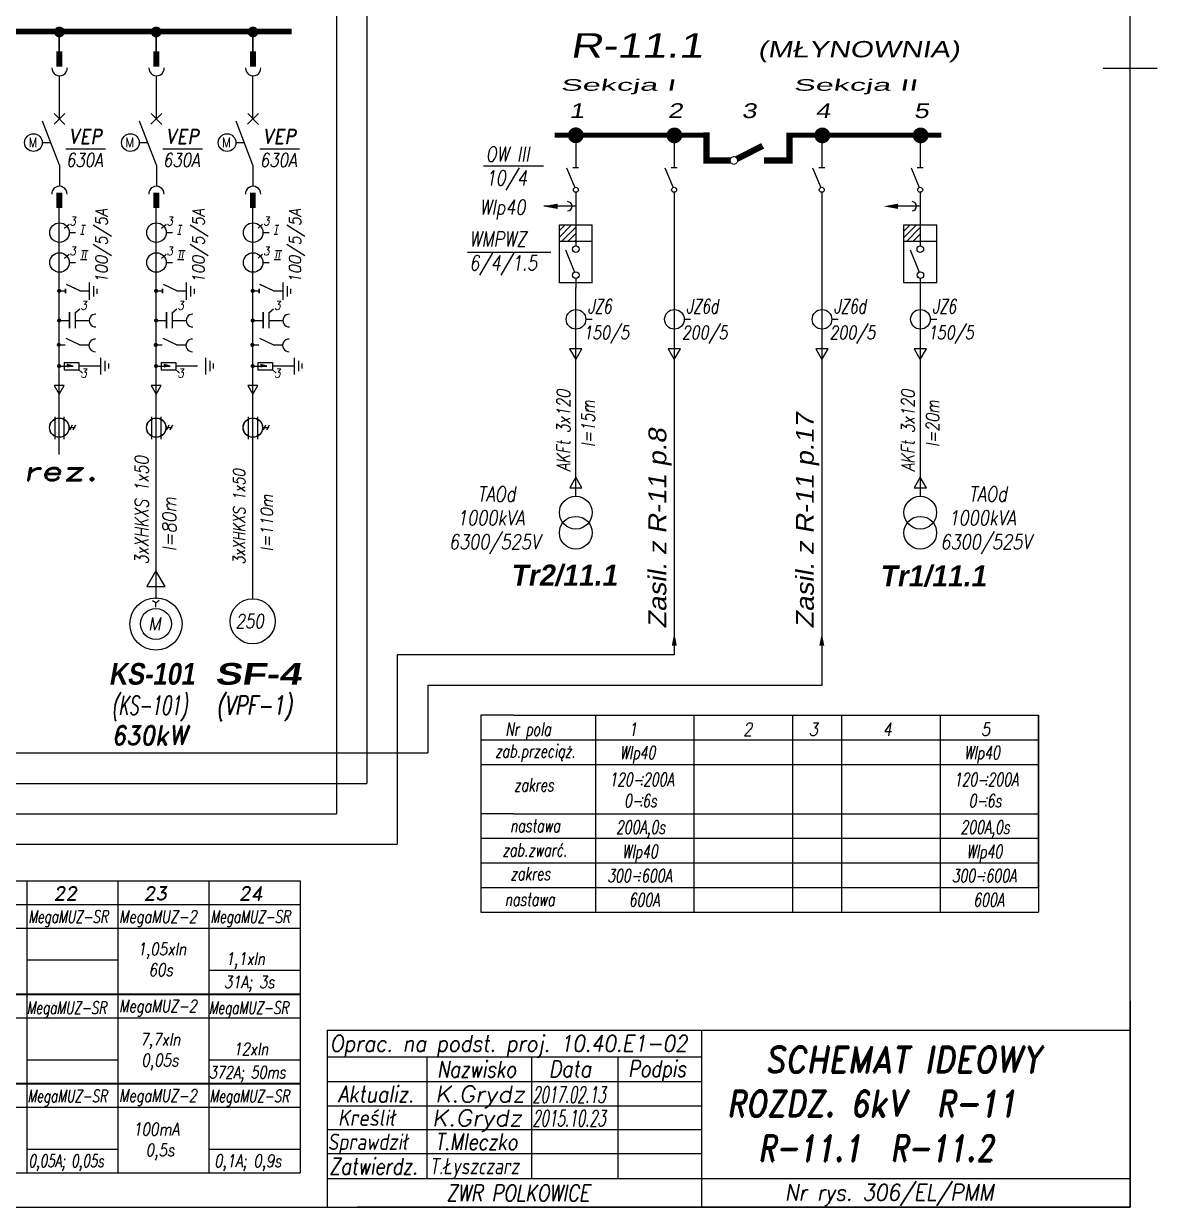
# Model space of a CAD drawing. Header units: millimetres. Extents: x 0 to 595, y 0 to 421.
# Drawn here: x 386 to 595, y 0 to 218.2 of the extents above; entities that cross this region are included whole.
import ezdxf
from ezdxf.enums import TextEntityAlignment as Align

# ---------------------------------------------------------------- set-up
doc = ezdxf.new("R2010")
doc.units = ezdxf.units.MM
doc.header["$PDMODE"] = 2
doc.header["$PDSIZE"] = 5
doc.layers.add('LINIE', color=7, linetype='Continuous')
doc.layers.add('STYKI', color=7, linetype='Continuous')
doc.styles.add('Arial', font='arial.ttf', dxfattribs={"width": 1.3, "oblique": 10, "height": 4})
doc.styles.add('Arial1', font='arialbd.ttf', dxfattribs={"width": 1.3, "oblique": 10, "height": 4})
doc.styles.add('ROMAND', font='romand', dxfattribs={"width": 0.8, "oblique": 10, "height": 6})
doc.styles.add('ROMANS', font='romans', dxfattribs={"width": 0.9, "oblique": 15, "height": 3.76})
pattern_1 = [(45, (3.6322, -178.6189), (-0.6001569, 0.6001569), [])]

msp = doc.modelspace()

# ---------------------------------------------------------------- hatches: boundary and pattern name
h = msp.add_hatch()
h.set_pattern_fill('ANSI31', scale=6.79, style=0)
h.set_pattern_definition(pattern_1)
h.paths.add_polyline_path([(487.78, 181.11), (484.76, 181.11), (484.76, 178.09), (487.78, 178.09)])
h = msp.add_hatch()
h.set_pattern_fill('ANSI31', scale=6.79, style=0)
h.set_pattern_definition(pattern_1)
h.paths.add_polyline_path([(551.3, 181.11), (548.28, 181.11), (548.28, 178.09), (551.3, 178.09)])

# ---------------------------------------------------------------- linework, layer by layer
at = {"color": 7}
for p, q in [((590, 0), (590, 420)), ((449.25, 233.94), (449.25, 78.13)), ((443.63, 228.33), (443.63, 72.52)), ((392.51, 211.08), (392.51, 216.68)), ((392.54, 211.08), (392.54, 216.68)), ((392.61, 211.08), (392.61, 216.68)), ((410.39, 211.08), (410.39, 216.68)), ((410.42, 211.08), (410.42, 216.68)), ((410.49, 211.08), (410.49, 216.68)), ((428.21, 211.08), (428.21, 216.68)), ((428.24, 211.08), (428.24, 216.68)), ((428.31, 211.08), (428.31, 216.68)), ((392.56, 200.66), (392.56, 208.64)), ((392.56, 204.64), (392.56, 208.6)), ((410.44, 200.66), (410.44, 208.64)), ((410.44, 204.64), (410.44, 208.6)), ((428.26, 200.66), (428.26, 208.64)), ((428.26, 204.64), (428.26, 208.6)), ((391.57, 199.68), (393.58, 201.67)), ((393.57, 199.63), (391.6, 201.63)), ((409.45, 199.68), (411.46, 201.67)), ((411.45, 199.63), (409.47, 201.63)), ((427.27, 199.68), (429.28, 201.67)), ((429.27, 199.63), (427.29, 201.63)), ((392.56, 192.14), (389.46, 200.24)), ((410.44, 192.14), (407.33, 200.24)), ((428.26, 192.14), (425.15, 200.24)), ((487.78, 198.21), (487.78, 191.69)), ((505.93, 198.21), (505.93, 191.68)), ((533.15, 197.4), (533.15, 191.68)), ((551.3, 198.21), (551.3, 191.69)), ((389.41, 196.28), (390.97, 196.28)), ((393.76, 195.14), (401.07, 195.14)), ((407.28, 196.28), (408.85, 196.28)), ((411.64, 195.14), (418.94, 195.14)), ((425.1, 196.28), (426.67, 196.28)), ((429.52, 195.14), (436.82, 195.14)), ((392.56, 192.14), (392.56, 188.24)), ((410.44, 192.14), (410.44, 188.24)), ((428.26, 192.14), (428.26, 188.24)), ((551.3, 193.61), (551.3, 191.68)), ((470.78, 192.03), (481.85, 192.03)), ((487.22, 191.68), (488.29, 191.68)), ((505.37, 191.68), (506.44, 191.68)), ((532.59, 191.68), (533.67, 191.68)), ((550.74, 191.68), (551.82, 191.68)), ((487.78, 187.14), (487.78, 177.23)), ((505.93, 187.04), (505.93, 101.82)), ((533.15, 187.14), (533.15, 185.38)), ((533.15, 187.04), (533.15, 96.2)), ((551.3, 187.19), (551.3, 177.23)), ((551.3, 187.14), (551.3, 185.38)), ((392.51, 138.76), (392.51, 184.38)), ((410.39, 138.76), (410.39, 184.38)), ((410.39, 112.17), (410.39, 184.38)), ((428.21, 112.17), (428.21, 184.38)), ((487.79, 184.56), (481.87, 184.56)), ((551.32, 184.56), (545.4, 184.56)), ((393.52, 180.5), (394.34, 181.22)), ((411.39, 180.5), (412.22, 181.22)), ((429.21, 180.5), (430.04, 181.22)), ((487.78, 181.95), (487.78, 177.25)), ((551.3, 181.95), (551.3, 177.25)), ((394.35, 179.69), (395.55, 179.69)), ((396.47, 179.38), (397.09, 179.38)), ((396.73, 181.04), (397.35, 181.04)), ((412.23, 179.69), (413.42, 179.69)), ((414.35, 179.38), (414.97, 179.38)), ((414.61, 181.04), (415.23, 181.04)), ((430.05, 179.69), (431.24, 179.69)), ((432.17, 179.38), (432.79, 179.38)), ((432.43, 181.04), (433.05, 181.04)), ((484.76, 181.11), (490.81, 181.11)), ((484.76, 170.41), (484.76, 181.11)), ((490.16, 181.11), (490.81, 181.11)), ((490.81, 170.41), (490.81, 181.11)), ((548.28, 181.11), (554.33, 181.11)), ((548.28, 170.41), (548.28, 181.11)), ((553.69, 181.11), (554.33, 181.11)), ((554.33, 170.41), (554.33, 181.11)), ((484.76, 178.09), (490.81, 178.09)), ((548.28, 178.09), (554.33, 178.09)), ((393.52, 174.99), (394.34, 175.7)), ((396.47, 174.7), (397.09, 174.7)), ((396.73, 176.36), (397.35, 176.36)), ((397.01, 174.7), (397.62, 174.7)), ((397.26, 176.36), (397.88, 176.36)), ((411.39, 174.99), (412.22, 175.7)), ((414.35, 174.7), (414.97, 174.7)), ((414.61, 176.36), (415.23, 176.36)), ((414.88, 174.7), (415.5, 174.7)), ((415.14, 176.36), (415.76, 176.36)), ((429.21, 174.99), (430.04, 175.7)), ((432.17, 174.7), (432.79, 174.7)), ((432.43, 176.36), (433.05, 176.36)), ((432.7, 174.7), (433.32, 174.7)), ((432.96, 176.36), (433.58, 176.36)), ((467.78, 176.09), (483.16, 176.09)), ((394.35, 174.18), (395.55, 174.18)), ((412.23, 174.18), (413.42, 174.18)), ((430.05, 174.18), (431.24, 174.18)), ((398.05, 170.5), (398.05, 167.42)), ((398.05, 170.4), (398.05, 167.32)), ((415.93, 170.5), (415.93, 167.42)), ((415.93, 170.4), (415.93, 167.32)), ((433.75, 170.5), (433.75, 167.42)), ((433.75, 170.4), (433.75, 167.32)), ((484.9, 170.41), (484.76, 170.41)), ((490.83, 170.41), (484.9, 170.41)), ((487.78, 171.25), (487.78, 169.43)), ((548.42, 170.41), (548.28, 170.41)), ((554.33, 170.41), (548.42, 170.41)), ((551.3, 171.27), (551.3, 131.06)), ((551.3, 171.25), (551.3, 169.43)), ((392.51, 168.95), (393.7, 168.95)), ((393.65, 169.34), (393.65, 168.54)), ((393.7, 169.34), (393.7, 168.54)), ((396.35, 168.95), (393.85, 170.13)), ((396.37, 168.97), (393.87, 170.15)), ((396.35, 168.95), (398.05, 168.95)), ((398.84, 169.8), (398.84, 167.91)), ((399.49, 169.3), (399.49, 168.4)), ((410.39, 168.95), (411.58, 168.95)), ((411.53, 169.34), (411.53, 168.54)), ((411.58, 169.34), (411.58, 168.54)), ((414.23, 168.95), (411.73, 170.13)), ((414.24, 168.97), (411.75, 170.15)), ((414.23, 168.95), (415.93, 168.95)), ((416.72, 169.8), (416.72, 167.91)), ((417.39, 169.3), (417.39, 168.4)), ((428.21, 168.95), (429.4, 168.95)), ((429.35, 169.34), (429.35, 168.54)), ((429.4, 169.34), (429.4, 168.54)), ((432.05, 168.95), (429.55, 170.13)), ((432.06, 168.97), (429.57, 170.15)), ((432.05, 168.95), (433.75, 168.95)), ((434.54, 169.8), (434.54, 167.91)), ((435.19, 169.3), (435.19, 168.4)), ((487.78, 131.13), (487.78, 169.56)), ((505.93, 167.09), (505.93, 160.54)), ((533.15, 167.09), (533.15, 160.54)), ((395.53, 164.95), (396.35, 165.66)), ((413.4, 164.95), (414.23, 165.66)), ((431.22, 164.95), (432.05, 165.66)), ((489.63, 163.72), (490.8, 163.72)), ((507.78, 163.72), (508.95, 163.72)), ((535, 163.72), (536.17, 163.72)), ((553.15, 163.72), (554.32, 163.72)), ((392.51, 163.48), (394.43, 163.48)), ((395.51, 163.48), (398.07, 163.48)), ((410.39, 163.48), (412.31, 163.48)), ((413.39, 163.48), (415.94, 163.48)), ((428.21, 163.48), (430.13, 163.48)), ((431.21, 163.48), (433.76, 163.48)), ((396.29, 158.99), (393.79, 160.17)), ((414.16, 158.99), (411.67, 160.17)), ((431.98, 158.99), (429.49, 160.17)), ((505.93, 159.48), (505.93, 155.14)), ((533.15, 159.48), (533.15, 155.14)), ((392.45, 158.99), (393.64, 158.99)), ((396.29, 158.99), (397.99, 158.99)), ((410.32, 158.99), (411.52, 158.99)), ((414.16, 158.99), (415.87, 158.99)), ((428.14, 158.99), (429.34, 158.99)), ((431.98, 158.99), (433.69, 158.99)), ((392.56, 155.08), (395.11, 155.08)), ((393.44, 155.75), (396.14, 155.75)), ((395.13, 155.08), (394, 155.35)), ((394, 155.35), (394, 155.08)), ((396.14, 155.75), (396.14, 154.38)), ((400.16, 155.08), (396.14, 155.08)), ((400.16, 156.63), (400.16, 153.55)), ((400.95, 156.03), (400.95, 154.14)), ((401.6, 155.53), (401.6, 154.63)), ((410.44, 155.08), (412.99, 155.08)), ((411.32, 155.75), (414.01, 155.75)), ((413, 155.08), (411.87, 155.35)), ((411.87, 155.35), (411.87, 155.08)), ((414.01, 155.75), (414.01, 154.38)), ((418.04, 155.08), (414.01, 155.08)), ((419.5, 156.63), (419.5, 153.55)), ((420.29, 156.03), (420.29, 154.14)), ((420.94, 155.53), (420.94, 154.63)), ((428.26, 155.08), (430.81, 155.08)), ((429.14, 155.75), (431.83, 155.75)), ((430.82, 155.08), (429.7, 155.35)), ((429.7, 155.35), (429.7, 155.08)), ((431.83, 155.75), (431.83, 154.38)), ((435.86, 155.08), (431.83, 155.08)), ((435.85, 156.63), (435.85, 153.55)), ((436.64, 156.03), (436.64, 154.14)), ((437.29, 155.53), (437.29, 154.63)), ((396.02, 154.49), (396.84, 153.78)), ((413.9, 154.49), (414.72, 153.78)), ((431.72, 154.49), (432.54, 153.78)), ((391.7, 145.71), (391.7, 141.6)), ((393.38, 145.71), (393.38, 141.6)), ((394.89, 144.18), (394.44, 143.28)), ((395.52, 144.18), (395.07, 143.28)), ((409.57, 145.71), (409.57, 141.6)), ((411.26, 145.71), (411.26, 141.6)), ((412.77, 144.18), (412.32, 143.28)), ((413.4, 144.18), (412.95, 143.28)), ((427.4, 145.71), (427.4, 141.6)), ((429.08, 145.71), (429.08, 141.6)), ((430.59, 144.18), (430.14, 143.28)), ((431.22, 144.18), (430.77, 143.28)), ((394.31, 143.73), (395.5, 143.73)), ((412.18, 143.73), (413.38, 143.73)), ((430, 143.73), (431.2, 143.73)), ((410.37, 111.44), (409.71, 111.8)), ((410.37, 111.44), (410.96, 111.89)), ((410.37, 110.6), (410.37, 111.44)), ((505.93, 101.82), (454.86, 101.82)), ((454.86, 101.82), (454.86, 66.9)), ((460.47, 96.2), (460.47, 83.74)), ((533.15, 96.2), (460.47, 96.2)), ((470.25, 90.7), (470.25, 54.4)), ((476.3, 90.7), (470.25, 90.7)), ((476.3, 90.7), (573.09, 90.7)), ((491.42, 90.7), (491.42, 54.4)), ((509.57, 90.7), (509.57, 54.4)), ((527.72, 90.7), (527.72, 54.4)), ((536.79, 90.7), (536.79, 54.4)), ((554.94, 90.7), (554.94, 54.4)), ((573.09, 58.94), (573.09, 90.7)), ((573.09, 90.7), (573.09, 54.4)), ((470.25, 86.17), (573.09, 86.17)), ((310.8, 83.74), (460.47, 83.74)), ((470.25, 81.63), (573.09, 81.63)), ((294.45, 78.13), (449.25, 78.13)), ((176.8, 72.52), (443.63, 72.52)), ((476.3, 72.55), (470.25, 72.55)), ((476.3, 72.55), (573.09, 72.55)), ((470.25, 68.02), (573.09, 68.02)), ((160.45, 66.9), (454.86, 66.9)), ((470.25, 63.48), (573.09, 63.48)), ((238.98, 60.17), (436.93, 60.17)), ((386.57, 60.17), (386.57, 6.31)), ((403.35, 60.17), (403.35, 6.31)), ((420.14, 60.17), (420.14, 6.31)), ((436.93, 60.17), (436.93, 6.31)), ((470.25, 58.94), (573.09, 58.94)), ((236.99, 55.79), (436.93, 55.79)), ((470.25, 54.4), (573.09, 54.4)), ((236.99, 51.42), (436.93, 51.42)), ((386.57, 45.6), (403.35, 45.6)), ((420.14, 43.68), (436.93, 43.68)), ((590, 38.07), (590, 0)), ((14.62, 34.92), (436.93, 34.92)), ((590, 33.85), (590, 0.01)), ((441.91, 32.66), (441.91, 0.01)), ((386.57, 27.18), (403.35, 27.18)), ((420.14, 27.18), (436.93, 27.18)), ((441.91, 27.72), (510.84, 27.72)), ((479.63, 27.72), (479.63, 18.59)), ((495.55, 27.72), (495.55, 5.31)), ((441.91, 23.19), (510.84, 23.19)), ((14.62, 18.43), (436.93, 18.43)), ((441.91, 18.66), (510.89, 18.66)), ((479.63, 18.66), (479.63, 5.31)), ((441.91, 14.32), (510.98, 14.32)), ((386.57, 10.69), (403.35, 10.69)), ((420.14, 10.69), (436.93, 10.69)), ((441.91, 9.88), (510.89, 9.88)), ((14.62, 6.31), (436.93, 6.31)), ((0, 0), (590, 0)), ((447.45, 0), (447.45, 0)), ((447.45, 0), (447.45, 0))]:
    msp.add_line(p, q, dxfattribs=at)
at = {"color": 7, "lineweight": 35}
for p, q in [((285.83, 39.3), (436.93, 39.3)), ((14.62, 22.81), (436.93, 22.81))]:
    msp.add_line(p, q, dxfattribs=at)
at = {"color": 7}
for points, const_width in [([(240.47, 216.76), (435.37, 216.76)], 1), ([(428.28, 213.1), (428.28, 210.31)], 1.1), ([(511.86, 198.15), (511.86, 192.98), (516.35, 192.98)], 1.16), ([(522.49, 192.98), (527.17, 192.98), (527.17, 198.11)], 1.16), ([(483.9, 197.67), (512.44, 197.67)], 0.9), ([(526.62, 197.67), (555.19, 197.67)], 0.9), ([(517.41, 193.24), (522.23, 195.69)], 1.16), ([(428.23, 187.03), (428.23, 184.25)], 1.1), ([(394.43, 165.06), (394.43, 162.03)], 0.266), ([(395.51, 165.06), (395.51, 162.03)], 0.266), ([(412.31, 165.06), (412.31, 162.03)], 0.266), ([(413.39, 165.06), (413.39, 162.03)], 0.266), ([(430.13, 165.06), (430.13, 162.03)], 0.266), ([(431.21, 165.06), (431.21, 162.03)], 0.266)]:
    msp.add_lwpolyline(points, dxfattribs=dict(at, const_width=const_width))
for points, const_width in [([(393.07, 216.68, -1), (392.07, 216.68, -1)], 0.985), ([(410.91, 216.68, -1), (409.91, 216.68, -1)], 0.985), ([(427.77, 216.68, 1), (428.76, 216.68, 1)], 0.985), ([(486.93, 197.63, 1), (488.63, 197.63, 1)], 1.21), ([(505.11, 197.61, 1), (506.81, 197.61, 1)], 1.21), ([(532.38, 197.61, 1), (534.08, 197.61, 1)], 1.21), ([(550.51, 197.61, 1), (552.21, 197.61, 1)], 1.21), ([(516.24, 193, 1), (517.62, 193, 1)], 0.194), ([(392.32, 168.95, 1), (392.7, 168.95, 1)], 0.376), ([(410.2, 168.95, 1), (410.58, 168.95, 1)], 0.376), ([(428.02, 168.95, 1), (428.4, 168.95, 1)], 0.376), ([(392.32, 163.48, 1), (392.7, 163.48, 1)], 0.376), ([(410.2, 163.48, 1), (410.58, 163.48, 1)], 0.376), ([(428.02, 163.48, 1), (428.4, 163.48, 1)], 0.376), ([(392.26, 158.99, 1), (392.63, 158.99, 1)], 0.376), ([(410.13, 158.99, 1), (410.51, 158.99, 1)], 0.376), ([(427.95, 158.99, 1), (428.33, 158.99, 1)], 0.376), ([(392.32, 155.08, 1), (392.7, 155.08, 1)], 0.376), ([(410.2, 155.08, 1), (410.58, 155.08, 1)], 0.376), ([(428.02, 155.08, 1), (428.4, 155.08, 1)], 0.376)]:
    msp.add_lwpolyline(points, format="xyb", close=True, dxfattribs=dict(at, const_width=const_width))
at = {"const_width": 1.1}
for points in [[(392.58, 213.1), (392.58, 210.31)], [(410.46, 213.1), (410.46, 210.31)], [(392.54, 187.03), (392.54, 184.25)], [(410.41, 187.03), (410.41, 184.25)]]:
    msp.add_lwpolyline(points, dxfattribs=at)
at = {"color": 7}
for points in [[(481.76, 184.54, 0, 0.97, 0), (484.41, 184.54, 0, 0, 0)], [(544.54, 184.54, 0, 0.97, 0), (547.19, 184.54, 0, 0, 0)]]:
    msp.add_lwpolyline(points, format="xyseb", dxfattribs=at)
for points in [[(393.44, 155.75), (393.44, 154.38), (396.14, 154.38)], [(411.32, 155.75), (411.32, 154.38), (414.01, 154.38)], [(429.14, 155.75), (429.14, 154.38), (431.83, 154.38)]]:
    msp.add_lwpolyline(points, dxfattribs=at)
for centre, radius in [((387.78, 196.28), 1.63), ((405.66, 196.28), 1.63), ((423.48, 196.28), 1.63), ((487.79, 187.59), 0.454), ((505.9, 187.59), 0.454), ((533.13, 187.59), 0.454), ((551.28, 187.59), 0.454), ((392.59, 179.69), 1.8), ((410.46, 179.69), 1.8), ((428.28, 179.69), 1.8), ((487.78, 176.65), 0.605), ((551.3, 176.65), 0.605), ((392.59, 174.18), 1.8), ((410.46, 174.18), 1.8), ((428.28, 174.18), 1.8), ((487.78, 171.85), 0.605), ((551.31, 171.85), 0.605), ((487.81, 163.7), 1.81), ((505.96, 163.7), 1.81), ((533.18, 163.7), 1.81), ((551.33, 163.7), 1.81), ((392.54, 143.73), 1.8), ((392.54, 143.73), 1.77), ((410.42, 143.73), 1.8), ((410.42, 143.73), 1.77), ((428.24, 143.73), 1.8), ((428.24, 143.73), 1.77), ((487.77, 128.06), 3.02), ((551.29, 128.06), 3.02), ((487.77, 124.35), 3.02), ((551.29, 124.35), 3.02), ((410.36, 107.53), 4.81), ((428.19, 108.02), 4.15), ((410.36, 107.53), 2.85)]:
    msp.add_circle(centre, radius, dxfattribs=at)
for centre, radius, start, end in [((392.6, 210.02), 1.41, 177.9025, 2.0975), ((410.48, 210.02), 1.41, 177.9025, 2.0975), ((428.3, 210.02), 1.41, 177.9025, 2.0975), ((392.57, 186.82), 1.41, 357.9025, 182.0975), ((410.45, 186.82), 1.41, 357.9025, 182.0975), ((428.27, 186.82), 1.41, 357.9025, 182.0975), ((486.24, 184.56), 0.843, 271.3154, 88.6846), ((549.76, 184.56), 0.843, 271.3154, 88.6846), ((399.23, 163.48), 1.17, 87.7083, 272.2917), ((417.11, 163.48), 1.17, 87.7083, 272.2917), ((434.93, 163.48), 1.17, 87.7083, 272.2917), ((399.17, 158.89), 1.17, 87.7083, 272.2917), ((417.05, 158.89), 1.17, 87.7083, 272.2917), ((434.87, 158.89), 1.17, 87.7083, 272.2917)]:
    msp.add_arc(centre, radius, start, end, dxfattribs=at)
at = {"color": 6}
msp.add_point((590, 210), dxfattribs=at)
at = {"color": 7}
for points in [[(395.13, 155.08), (394, 155.35), (394, 154.81)], [(413, 155.08), (411.87, 155.35), (411.87, 154.81)], [(430.82, 155.08), (429.7, 155.35), (429.7, 154.81)], [(505.94, 105.88), (506.4, 103.53), (505.48, 103.53)], [(533.14, 105.88), (533.59, 103.53), (532.68, 103.53)]]:
    msp.add_solid(points, dxfattribs=at)
at = {"layer": 'LINIE', "color": 7}
for p, q in [((441.91, 32.66), (590, 32.66)), ((510.94, 32.66), (510.94, -0.03)), ((460.31, 27.72), (460.31, 5.31)), ((441.91, 5.31), (590.1, 5.31)), ((441.91, 0), (590, 0)), ((590, 0), (447.44, 0)), ((447.44, 0), (447.44, 0)), ((590, 0), (590, 0))]:
    msp.add_line(p, q, dxfattribs=at)
at = {"layer": 'STYKI', "color": 7}
for p, q in [((486.07, 191.64), (487.57, 187.99)), ((504.22, 191.64), (505.73, 188.01)), ((531.44, 191.64), (532.96, 188.01)), ((549.59, 191.64), (551.11, 188.01)), ((485.9, 176.5), (487.56, 172.41)), ((549.42, 176.5), (551.09, 172.41))]:
    msp.add_line(p, q, dxfattribs=at)

# ---------------------------------------------------------------- texts
at = {"color": 7, "oblique": 10}
for s, height, style, width, p in [('R-11.1', 4.5, 'Arial', 1.3, (486.73, 211.96)), ('(MŁYNOWNIA)', 3, 'Arial', 1.3, (521.32, 212.01)), ('Sekcja I', 2.134, 'Arial', 2, (484.94, 205.84)), ('Sekcja II', 2.134, 'Arial', 2, (527.9, 205.84)), ('1', 2.72, 'Arial', 1.3, (486.57, 200.81)), ('2', 2.72, 'Arial', 1.3, (504.72, 200.81)), ('3', 2.72, 'Arial', 1.3, (518.34, 200.81)), ('4', 2.72, 'Arial', 1.3, (531.95, 200.81)), ('5', 2.72, 'Arial', 1.3, (550.1, 200.81)), ('VEP', 2.722, 'ROMAND', 0.9, (394.17, 196.06)), ('VEP', 2.722, 'ROMAND', 0.9, (412.05, 196.06)), ('VEP', 2.722, 'ROMAND', 0.9, (429.93, 196.06)), ('630A', 2.53, 'ROMANS', 0.8, (393.78, 191.8)), ('630A', 2.53, 'ROMANS', 0.8, (411.66, 191.8)), ('630A', 2.53, 'ROMANS', 0.8, (429.53, 191.8)), ('OW III', 2.722, 'ROMAND', 0.8, (471.14, 192.81)), ('10/4', 2.722, 'ROMAND', 0.8, (471.14, 188.4)), ('WIp40', 2.722, 'ROMAND', 0.8, (470.02, 183.04)), ('3', 1.58, 'ROMANS', 0.9, (394.42, 181.02)), ('3', 1.58, 'ROMANS', 0.9, (412.3, 181.02)), ('3', 1.58, 'ROMANS', 0.9, (430.12, 181.02)), ('I', 1.21, 'ROMANS', 0.9, (396.59, 179.6)), ('I', 1.21, 'ROMANS', 0.9, (414.47, 179.6)), ('I', 1.21, 'ROMANS', 0.9, (432.29, 179.6)), ('WMPWZ', 2.722, 'ROMAND', 0.8, (468.14, 177.14)), ('3', 1.58, 'ROMANS', 0.9, (394.42, 175.51)), ('3', 1.58, 'ROMANS', 0.9, (412.3, 175.51)), ('3', 1.58, 'ROMANS', 0.9, (430.12, 175.51)), ('I', 1.21, 'ROMANS', 0.9, (396.59, 174.91)), ('I', 1.21, 'ROMANS', 0.9, (397.13, 174.91)), ('I', 1.21, 'ROMANS', 0.9, (414.47, 174.91)), ('I', 1.21, 'ROMANS', 0.9, (415.01, 174.91)), ('I', 1.21, 'ROMANS', 0.9, (432.29, 174.91)), ('I', 1.21, 'ROMANS', 0.9, (432.83, 174.91)), ('6/4/1.5', 2.722, 'ROMAND', 0.8, (468.14, 172.73)), ('3', 1.58, 'ROMANS', 0.9, (396.43, 165.47)), ('3', 1.58, 'ROMANS', 0.9, (414.31, 165.47)), ('3', 1.58, 'ROMANS', 0.9, (432.13, 165.47)), ('JZ6', 2.619, 'ROMAND', 0.7, (489.98, 164.79)), ('JZ6d', 2.619, 'ROMAND', 0.7, (508.13, 164.79)), ('JZ6d', 2.619, 'ROMAND', 0.7, (535.36, 164.79)), ('JZ6', 2.619, 'ROMAND', 0.7, (553.51, 164.79)), ('150/5', 2.42, 'ROMANS', 0.8, (489.15, 160.06)), ('200/5', 2.42, 'ROMANS', 0.8, (507.3, 160.06)), ('200/5', 2.42, 'ROMANS', 0.8, (534.53, 160.06)), ('150/5', 2.42, 'ROMANS', 0.8, (552.68, 160.06)), ('3', 1.58, 'ROMANS', 0.9, (396.43, 152.99)), ('3', 1.58, 'ROMANS', 0.9, (414.31, 152.99)), ('3', 1.58, 'ROMANS', 0.9, (432.13, 152.99)), ('TAOd', 2.722, 'ROMAND', 0.8, (469.64, 130.13)), ('TAOd', 2.722, 'ROMAND', 0.8, (560.25, 130.13)), ('1000kVA', 2.722, 'ROMAND', 0.8, (465.89, 125.72)), ('1000kVA', 2.722, 'ROMAND', 0.8, (556.5, 125.72)), ('6300/525V', 2.722, 'ROMAND', 0.8, (464.39, 121.32)), ('6300/525V', 2.722, 'ROMAND', 0.8, (555, 121.32)), ('250', 2.53, 'ROMANS', 0.8, (425.05, 106.78)), ('Nr pola', 2.42, 'ROMANS', 0.7, (474.76, 86.92)), ('1', 2.42, 'ROMAND', 0.8, (497.47, 86.91)), ('2', 2.42, 'ROMAND', 0.8, (518.65, 86.91)), ('3', 2.42, 'ROMAND', 0.8, (530.75, 86.91)), ('4', 2.42, 'ROMAND', 0.8, (544.36, 86.91)), ('5', 2.42, 'ROMAND', 0.8, (562.51, 86.91)), ('zab.przeciąż.', 2.42, 'ROMANS', 0.7, (472.89, 82.89)), ('WIp40', 2.42, 'ROMANS', 0.7, (495.86, 82.61)), ('WIp40', 2.42, 'ROMANS', 0.7, (559.38, 82.61)), ('zakres', 2.42, 'ROMANS', 0.7, (476.37, 76.65)), ('120-200A', 2.42, 'ROMANS', 0.7, (493.93, 77.65)), (':', 2.42, 'ROMANS', 0.7, (499.55, 77.82)), ('120-200A', 2.42, 'ROMANS', 0.7, (557.46, 77.65)), (':', 2.42, 'ROMANS', 0.7, (563.08, 77.82)), (' 0-6s', 2.42, 'ROMANS', 0.7, (495.52, 73.73)), (':', 2.42, 'ROMANS', 0.7, (499.48, 73.95)), (' 0-6s', 2.42, 'ROMANS', 0.7, (559.05, 73.73)), (':', 2.42, 'ROMANS', 0.7, (563, 73.95)), ('nastawa', 2.42, 'ROMANS', 0.7, (475.64, 69.14)), ('200A,0s', 2.42, 'ROMANS', 0.7, (495.18, 68.86)), ('200A,0s', 2.42, 'ROMANS', 0.7, (558.7, 68.86)), ('zab.zwarć.', 2.42, 'ROMANS', 0.7, (474.25, 64.67)), ('WIp40', 2.42, 'ROMANS', 0.7, (496.3, 64.36)), ('WIp40', 2.42, 'ROMANS', 0.7, (559.82, 64.36)), ('zakres', 2.42, 'ROMANS', 0.7, (475.73, 60.29)), ('300-600A', 2.42, 'ROMANS', 0.7, (493.57, 59.92)), (':', 2.42, 'ROMANS', 0.7, (499.04, 60.11)), ('300-600A', 2.42, 'ROMANS', 0.7, (557.09, 59.92)), (':', 2.42, 'ROMANS', 0.7, (562.56, 60.11)), ('nastawa', 2.42, 'ROMANS', 0.7, (474.66, 55.55)), ('600A', 2.42, 'ROMANS', 0.7, (497.54, 55.46)), ('600A', 2.42, 'ROMANS', 0.7, (561.07, 55.46)), ('MegaMUZ-SR', 2.3, 'ROMAND', 0.7, (386.81, 52.43)), ('MegaMUZ-2', 2.3, 'ROMAND', 0.76, (403.53, 52.43)), ('MegaMUZ-SR', 2.3, 'ROMAND', 0.7, (420.39, 52.43)), ('1,05xIn', 2.3, 'ROMANS', 0.8, (406.95, 46.45)), ('  1,1xIn', 2.3, 'ROMANS', 0.78, (420.75, 44.67)), (' 60s', 2.3, 'ROMANS', 0.8, (407.74, 42.61)), (' 31A; 3s', 2.3, 'ROMANS', 0.78, (421.68, 40.38)), ('MegaMUZ-SR', 2.3, 'ROMAND', 0.7, (386.51, 35.63)), ('MegaMUZ-2', 2.3, 'ROMAND', 0.76, (403.53, 35.94)), ('MegaMUZ-SR', 2.3, 'ROMAND', 0.7, (420.09, 35.63)), ('7,7xIn', 2.3, 'ROMANS', 0.8, (407.45, 29.81)), ('12xIn', 2.3, 'ROMANS', 0.78, (424.62, 28.01)), ('SCHEMAT IDEOWY ', 4.8, 'ROMAND', 0.9, (522.65, 24.81)), (' 0,05s', 2.3, 'ROMANS', 0.8, (406.41, 25.96)), ('Nazwisko', 3.01, 'ROMANS', 0.8, (462.21, 23.93)), ('Data', 3.01, 'ROMANS', 0.85, (482.82, 23.99)), ('Podpis', 3.01, 'ROMANS', 0.8, (497.44, 24.04)), ('372A; 50ms', 2.3, 'ROMANS', 0.75, (420.13, 23.72)), ('Aktualiz.', 3.01, 'ROMANS', 0.85, (443.91, 19.34)), ('2017.02.13', 3.01, 'ROMANS', 0.58, (479.78, 19.23)), ('MegaMUZ-SR', 2.3, 'ROMAND', 0.7, (386.66, 19.35)), ('MegaMUZ-2', 2.3, 'ROMAND', 0.76, (403.53, 19.44)), ('MegaMUZ-SR', 2.3, 'ROMAND', 0.7, (420.24, 19.35)), ('ROZDZ. 6kV  R-11 ', 4.8, 'ROMAND', 0.85, (515.61, 16.69)), ('Kreślił', 3.01, 'ROMANS', 0.85, (443.91, 14.99)), ('2015.10.23', 3.01, 'ROMANS', 0.58, (479.78, 14.89)), ('100mA', 2.3, 'ROMANS', 0.8, (406.13, 13.23)), ('Sprawdził', 3.01, 'ROMANS', 0.8, (442.02, 10.56)), ('T.Mleczko', 3.01, 'ROMANS', 0.8, (461.86, 10.56)), ('   R-11.1  R-11.2', 4.8, 'ROMAND', 0.8, (512.79, 8.49)), (' 0,5s', 2.3, 'ROMANS', 0.8, (407.21, 9.39)), ('0,05A; 0,05s', 2.3, 'ROMANS', 0.7, (386.88, 7.39)), ('0,1A; 0,9s', 2.3, 'ROMANS', 0.78, (421.11, 7.39)), ('Zatwierdz.', 3.01, 'ROMANS', 0.8, (442.32, 6.03)), ('Nr rys. 306/EL/PMM', 3.008, 'ROMANS', 0.9, (526.33, 1.22)), ('ZWR POLKOWICE', 3.0096, 'ROMANS', 0.8, (463.91, 1.1))]:
    msp.add_text(s, height=height, dxfattribs=dict(at, style=style, width=width)).set_placement(p)
at = {"color": 7, "style": 'ROMAND', "width": 0.9}
for p in [(386.88, 195.47), (404.76, 195.47), (422.58, 195.47)]:
    msp.add_text('M', height=1.74, dxfattribs=at).set_placement(p)
at = {"color": 7, "oblique": 10}
for s, height, style, width, p in [('100/5/5A', 2.2, 'ROMANS', 0.9, (401.42, 170.33)), ('100/5/5A', 2.2, 'ROMANS', 0.9, (419.29, 170.33)), ('100/5/5A', 2.2, 'ROMANS', 0.9, (437.11, 170.33)), ('AKFt 3x120', 2.42, 'ROMANS', 0.8, (486.73, 135.62)), ('AKFt 3x120', 2.42, 'ROMANS', 0.8, (550.24, 135.62)), ('l=15m', 2.42, 'ROMANS', 0.8, (491.27, 140.16)), ('l=20m', 2.42, 'ROMANS', 0.8, (554.79, 140.16)), ('Zasil. z R-11 p.17', 3.3, 'Arial', 1.1, (531.66, 106.67)), ('Zasil. z R-11 p.8', 3.3, 'Arial', 1.1, (504.47, 106.67)), ('3xXHKXS 1x50', 2.5, 'ROMANS', 0.8, (408.99, 118.49)), ('3xXHKXS 1x50', 2.2, 'ROMANS', 0.8, (426.81, 118.49)), ('l=110m', 2.2, 'ROMANS', 0.9, (431.91, 120.93)), ('l=80m', 2.5, 'ROMANS', 0.9, (414.09, 120.93))]:
    msp.add_text(s, height=height, rotation=90, dxfattribs=dict(at, style=style, width=width)).set_placement(p)
for s, height, style, width, p, p2 in [('rez.', 3.5, 'ROMAND', 1.472691, (385.8, 133.97), (399.79, 133.97)), ('Tr2/11.1', 3.88, 'Arial1', 0.959577, (475.7, 114.59), (495.37, 114.59)), ('Tr1/11.1', 3.88, 'Arial1', 0.959577, (543.74, 114.44), (563.4, 114.44)), ('(KS-101)', 3.5, 'ROMAND', 0.555916, (402.19, 90.77), (416.18, 90.77)), ('(VPF-1)', 3.5, 'ROMAND', 0.655808, (421.47, 90.77), (435.46, 90.77)), ('630kW', 3.5, 'ROMAND', 0.814984, (402.19, 85.23), (416.18, 85.23)), ('Oprac. na podst. proj. 10.40.E1-02', 3.0096, 'ROMANS', 0.777246, (442.43, 28.68), (508.37, 28.68)), ('K.Grydz', 3.01, 'ROMANS', 1.015644, (461.85, 19.35), (478.44, 19.35)), ('K.Grydz', 3.01, 'ROMANS', 1.015644, (461.27, 14.96), (477.87, 14.96)), ('T.Łyszczarz', 3.0096, 'ROMANS', 0.661619, (460.74, 6.06), (477.33, 6.06))]:
    msp.add_text(s, height=height, dxfattribs=dict(at, style=style, width=width)).set_placement(p, p2, align=Align.FIT)
for s, height, style, p in [('M', 2.32, 'ROMANS', (408.9, 106.4)), ('22', 2.52, 'ROMAND', (391.49, 56.59)), ('23', 2.52, 'ROMAND', (408.07, 56.59)), ('24', 2.52, 'ROMAND', (425.65, 56.59))]:
    msp.add_text(s, height=height, dxfattribs=dict(at, style=style)).set_placement(p)
at = {"color": 6, "style": 'Arial1', "oblique": 10}
for s, width, p, p2 in [('KS-101', 0.835921, (401.64, 96.33), (417.48, 96.33)), ('SF-4', 1.30794, (421.22, 96.33), (437.06, 96.33))]:
    msp.add_text(s, height=4, dxfattribs=dict(at, width=width)).set_placement(p, p2, align=Align.FIT)

# ---------------------------------------------------------------- meshes
at = {"color": 7}
mesh = msp.add_polyface(dxfattribs=at)
corners = [(487.78, 156.3), (488.91, 158.27), (486.64, 158.26)]
mesh.append_faces([[corners[k] for k in face] for face in [(0, 1, 2)]], dxfattribs={"color": 7})
mesh = msp.add_polyface(dxfattribs=at)
corners = [(505.93, 156.3), (507.06, 158.27), (504.79, 158.26)]
mesh.append_faces([[corners[k] for k in face] for face in [(0, 1, 2)]], dxfattribs={"color": 7})
mesh = msp.add_polyface(dxfattribs=at)
corners = [(533.15, 156.3), (534.29, 158.27), (532.01, 158.26)]
mesh.append_faces([[corners[k] for k in face] for face in [(0, 1, 2)]], dxfattribs={"color": 7})
mesh = msp.add_polyface(dxfattribs=at)
corners = [(551.3, 156.3), (552.44, 158.27), (550.16, 158.26)]
mesh.append_faces([[corners[k] for k in face] for face in [(0, 1, 2)]], dxfattribs={"color": 7})
mesh = msp.add_polyface(dxfattribs=at)
corners = [(392.54, 149.89), (393.46, 151.49), (391.61, 151.48)]
mesh.append_faces([[corners[k] for k in face] for face in [(0, 1, 2)]], dxfattribs={"color": 7})
mesh = msp.add_polyface(dxfattribs=at)
corners = [(410.41, 149.89), (411.33, 151.49), (409.49, 151.48)]
mesh.append_faces([[corners[k] for k in face] for face in [(0, 1, 2)]], dxfattribs={"color": 7})
mesh = msp.add_polyface(dxfattribs=at)
corners = [(428.23, 149.89), (429.15, 151.49), (427.31, 151.48)]
mesh.append_faces([[corners[k] for k in face] for face in [(0, 1, 2)]], dxfattribs={"color": 7})
mesh = msp.add_polyface(dxfattribs=at)
corners = [(487.78, 134.61), (486.65, 132.64), (488.92, 132.64)]
mesh.append_faces([[corners[k] for k in face] for face in [(0, 1, 2)]], dxfattribs={"color": 7})
mesh = msp.add_polyface(dxfattribs=at)
corners = [(551.3, 134.61), (550.17, 132.64), (552.44, 132.64)]
mesh.append_faces([[corners[k] for k in face] for face in [(0, 1, 2)]], dxfattribs={"color": 7})
mesh = msp.add_polyface(dxfattribs=at)
corners = [(410.36, 117.31), (408.69, 114.41), (412.04, 114.42)]
mesh.append_faces([[corners[k] for k in face] for face in [(0, 1, 2)]], dxfattribs={"color": 7})

doc.saveas('drawing.dxf')
